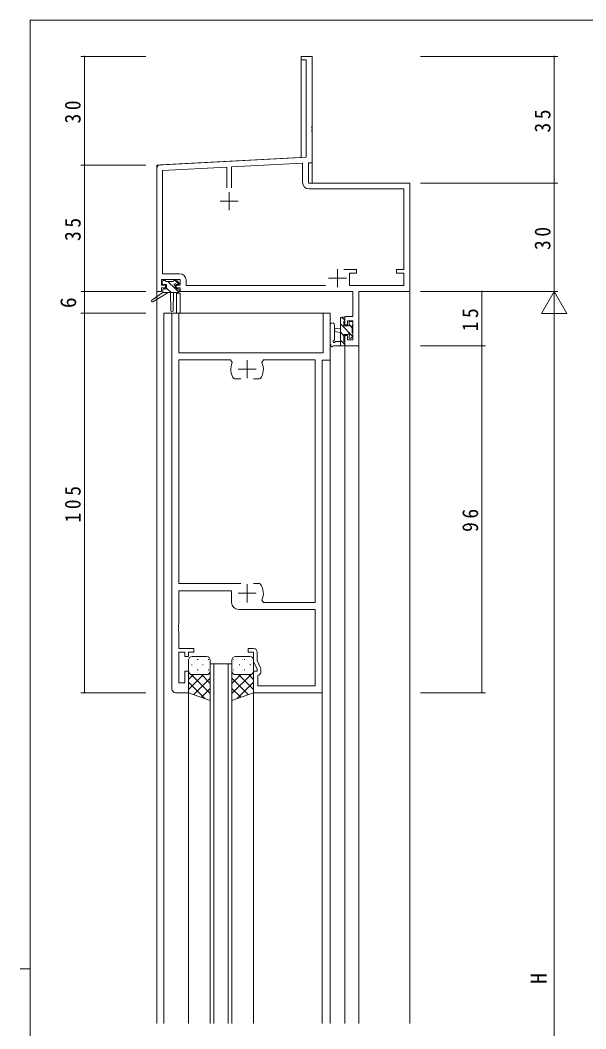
# Model space of a CAD drawing. Units: millimetres on the paper. Extents: x -397 to 397, y -282 to 282.
# Drawn here: x -396.7 to -240.2, y 0.2 to 279.3 of the extents above; entities that cross this region are included whole.
import ezdxf
from ezdxf.enums import TextEntityAlignment as Align

# ---------------------------------------------------------------- set-up
doc = ezdxf.new("R2010")
doc.units = ezdxf.units.MM
for name, color, linetype, lineweight in [('0-1_YKK_ZWAK', 7, 'Continuous', 18), ('0-3_YKK_D', 6, 'Continuous', 18), ('0-4_YKK_11', 7, 'Continuous', 18), ('0-5_YKK_12', 2, 'Continuous', 18), ('0-6_YKK_13', 4, 'Continuous', 18)]:
    doc.layers.add(name, color=color, linetype=linetype, lineweight=lineweight)
doc.styles.add('ＭＳ ゴシック', font='')
doc.styles.get('ＭＳ ゴシック').set_extended_font_data('MS Gothic')

msp = doc.modelspace()

# ---------------------------------------------------------------- linework, layer by layer
at = {"layer": '0-1_YKK_ZWAK'}
for p, q in [((-393.908, -245.688), (-393.908, 279.312)), ((376.092, 279.312), (-393.908, 279.312)), ((-396.708, 16.812), (-393.908, 16.812))]:
    msp.add_line(p, q, dxfattribs=at)
at = {"layer": '0-3_YKK_D'}
for p, q in [((-361.908, 269.24), (-379.908, 269.24)), ((-378.908, 269.24), (-378.908, 239.24)), ((-285.908, 269.24), (-247.908, 269.24)), ((-248.908, 234.24), (-248.908, 269.24)), ((-361.908, 239.24), (-379.908, 239.24)), ((-361.908, 239.24), (-379.908, 239.24)), ((-378.908, 239.24), (-378.908, 204.24)), ((-285.908, 234.24), (-247.908, 234.24)), ((-285.908, 234.24), (-247.908, 234.24)), ((-248.908, 234.24), (-248.908, 204.24)), ((-361.908, 204.24), (-379.908, 204.24)), ((-361.908, 204.24), (-379.908, 204.24)), ((-378.908, 204.24), (-378.908, 198.24)), ((-285.908, 204.24), (-247.908, 204.24)), ((-285.908, 204.24), (-267.908, 204.24)), ((-285.908, 204.24), (-247.908, 204.24)), ((-268.908, 204.24), (-268.908, 189.24)), ((-248.908, 204.24), (-252.408, 198.178)), ((-248.908, 204.24), (-248.908, 192.115)), ((-248.908, 204.24), (-245.408, 198.178)), ((-361.908, 198.24), (-379.908, 198.24)), ((-361.908, 198.24), (-379.908, 198.24)), ((-378.908, 198.24), (-378.908, 93.24)), ((-252.408, 198.178), (-245.408, 198.178)), ((-248.908, 197.24), (-248.908, -168.76)), ((-285.908, 189.24), (-267.908, 189.24)), ((-285.908, 189.24), (-267.908, 189.24)), ((-268.908, 189.24), (-268.908, 93.24)), ((-361.908, 93.24), (-379.908, 93.24)), ((-285.908, 93.24), (-267.908, 93.24))]:
    msp.add_line(p, q, dxfattribs=at)
for centre, start, end in [((-378.908, 269.24), 90, 270), ((-378.908, 269.24), 270, 90), ((-248.908, 269.24), 90, 270), ((-248.908, 269.24), 270, 90), ((-378.908, 239.24), 90, 270), ((-378.908, 239.24), 90, 270), ((-378.908, 239.24), 270, 90), ((-378.908, 239.24), 270, 90), ((-248.908, 234.24), 90, 270), ((-248.908, 234.24), 90, 270), ((-248.908, 234.24), 270, 90), ((-248.908, 234.24), 270, 90), ((-378.908, 204.24), 90, 270), ((-378.908, 204.24), 90, 270), ((-378.908, 204.24), 270, 90), ((-378.908, 204.24), 270, 90), ((-268.908, 204.24), 90, 270), ((-268.908, 204.24), 270, 90), ((-378.908, 198.24), 90, 270), ((-378.908, 198.24), 90, 270), ((-378.908, 198.24), 270, 90), ((-378.908, 198.24), 270, 90), ((-268.908, 189.24), 90, 270), ((-268.908, 189.24), 90, 270), ((-268.908, 189.24), 270, 90), ((-268.908, 189.24), 270, 90), ((-378.908, 93.24), 90, 270), ((-378.908, 93.24), 270, 90), ((-268.908, 93.24), 90, 270), ((-268.908, 93.24), 270, 90)]:
    msp.add_arc(centre, 0.106, start, end, dxfattribs=at)
at = {"layer": '0-4_YKK_11'}
for p, q in [((-318.908, 269.24), (-315.908, 269.24)), ((-318.908, 268.34), (-318.908, 269.24)), ((-317.538, 268.34), (-318.908, 268.34)), ((-317.538, 241.408), (-317.538, 268.34)), ((-315.908, 269.24), (-315.908, 250.198)), ((-315.908, 250.198), (-316.028, 250.015)), ((-316.028, 250.015), (-316.028, 249.465)), ((-316.028, 249.465), (-315.908, 249.281)), ((-315.908, 249.198), (-316.028, 249.015)), ((-316.028, 249.015), (-316.028, 248.465)), ((-316.028, 248.465), (-315.908, 248.281)), ((-315.908, 249.281), (-315.908, 249.198)), ((-315.908, 248.281), (-315.908, 239.861)), ((-357.961, 239.289), (-317.538, 241.408)), ((-358.908, 204.24), (-358.908, 238.291)), ((-357.278, 237.693), (-339.558, 238.622)), ((-357.278, 209.17), (-357.278, 237.693)), ((-339.558, 238.622), (-339.558, 232.94)), ((-338.258, 238.69), (-318.538, 239.723)), ((-338.258, 232.94), (-338.258, 238.69)), ((-318.538, 239.723), (-318.538, 234.41)), ((-315.908, 239.861), (-316.908, 239.809)), ((-316.908, 239.809), (-316.908, 234.24)), ((-338.908, 231.74), (-338.908, 226.74)), ((-316.908, 234.24), (-288.908, 234.24)), ((-316.738, 232.61), (-290.538, 232.61)), ((-290.538, 232.61), (-290.538, 210.34)), ((-288.908, 234.24), (-288.908, 204.24)), ((-341.408, 229.24), (-336.408, 229.24)), ((-308.908, 210.44), (-308.908, 205.44)), ((-303.608, 210.34), (-307.158, 210.34)), ((-305.608, 209.34), (-303.608, 209.34)), ((-305.608, 205.87), (-305.608, 209.34)), ((-303.608, 209.34), (-303.608, 210.34)), ((-292.608, 210.34), (-292.608, 209.34)), ((-290.538, 210.34), (-292.608, 210.34)), ((-292.608, 209.34), (-290.538, 209.34)), ((-290.538, 209.34), (-290.538, 205.87)), ((-357.608, 207.54), (-357.608, 206.04)), ((-352.408, 207.54), (-357.608, 207.54)), ((-352.578, 209.17), (-357.278, 209.17)), ((-352.408, 206.04), (-352.408, 207.54)), ((-350.778, 205.87), (-350.778, 207.37)), ((-311.408, 207.94), (-306.408, 207.94)), ((-357.608, 204.24), (-358.908, 204.24)), ((-357.608, 206.04), (-356.508, 206.04)), ((-357.608, 205.24), (-357.608, 204.24)), ((-356.508, 205.24), (-357.608, 205.24)), ((-356.508, 206.04), (-356.508, 205.24)), ((-353.508, 206.04), (-352.408, 206.04)), ((-353.508, 205.24), (-353.508, 206.04)), ((-352.408, 205.24), (-353.508, 205.24)), ((-352.408, 204.24), (-352.408, 205.24)), ((-304.638, 204.24), (-352.408, 204.24)), ((-312.259, 205.87), (-350.778, 205.87)), ((-312.259, 205.87), (-350.778, 205.87)), ((-290.538, 205.87), (-305.608, 205.87)), ((-304.638, 197.34), (-304.638, 204.24)), ((-303.008, 204.24), (-303.008, 189.24)), ((-288.908, 204.24), (-303.008, 204.24)), ((-354.708, 198.24), (-352.778, 198.24)), ((-354.708, 94.24), (-354.708, 198.24)), ((-352.778, 198.24), (-352.778, 187.24)), ((-312.838, 198.24), (-310.908, 198.24)), ((-312.838, 187.24), (-312.838, 198.24)), ((-310.908, 198.24), (-310.908, 185.24)), ((-306.908, 197.34), (-304.638, 197.34)), ((-306.908, 195.04), (-306.908, 197.34)), ((-306.108, 196.14), (-306.108, 195.04)), ((-304.638, 196.14), (-306.108, 196.14)), ((-304.638, 190.87), (-304.638, 196.14)), ((-306.108, 195.04), (-306.908, 195.04)), ((-306.908, 192.04), (-306.108, 192.04)), ((-306.908, 189.24), (-306.908, 192.04)), ((-306.108, 192.04), (-306.108, 190.87)), ((-306.108, 190.87), (-304.638, 190.87)), ((-352.778, 187.24), (-312.838, 187.24)), ((-303.008, 189.24), (-306.908, 189.24)), ((-352.778, 185.31), (-338.46, 185.31)), ((-352.778, 123.44), (-352.778, 185.31)), ((-338.46, 185.31), (-338.004, 184.603)), ((-333.908, 180.24), (-333.908, 185.24)), ((-329.812, 184.603), (-329.357, 185.31)), ((-329.357, 185.31), (-315.038, 185.31)), ((-315.038, 185.31), (-315.038, 118.17)), ((-313.108, 185.24), (-313.108, 93.24)), ((-310.908, 185.24), (-313.108, 185.24)), ((-336.408, 182.74), (-331.408, 182.74)), ((-337.601, 180.168), (-337.355, 180.04)), ((-337.355, 180.04), (-335.658, 180.04)), ((-332.158, 180.04), (-330.461, 180.04)), ((-332.158, 180.04), (-330.461, 180.04)), ((-330.461, 180.04), (-330.215, 180.168)), ((-335.658, 123.44), (-352.778, 123.44)), ((-333.908, 118.24), (-333.908, 123.24)), ((-330.461, 123.44), (-332.158, 123.44)), ((-330.215, 123.311), (-330.461, 123.44)), ((-352.778, 121.44), (-352.778, 112.198)), ((-338.208, 121.44), (-352.778, 121.44)), ((-338.208, 118.24), (-338.208, 121.44)), ((-336.408, 120.74), (-331.408, 120.74)), ((-329.357, 118.17), (-329.812, 118.877)), ((-315.038, 118.17), (-329.357, 118.17)), ((-315.038, 116.24), (-336.208, 116.24)), ((-315.038, 95.17), (-315.038, 116.24)), ((-352.778, 112.198), (-352.898, 112.015)), ((-352.898, 112.015), (-352.898, 111.465)), ((-352.898, 111.465), (-352.778, 111.281)), ((-352.778, 111.198), (-352.898, 111.015)), ((-352.898, 111.015), (-352.898, 110.465)), ((-352.898, 110.465), (-352.778, 110.281)), ((-352.778, 111.281), (-352.778, 111.198)), ((-352.778, 110.281), (-352.778, 105.44)), ((-352.778, 105.44), (-348.608, 105.44)), ((-352.778, 104.44), (-352.778, 95.94)), ((-351.108, 104.44), (-352.778, 104.44)), ((-351.108, 103.24), (-351.108, 104.44)), ((-350.108, 104.44), (-350.108, 103.24)), ((-348.608, 104.44), (-350.108, 104.44)), ((-348.608, 105.44), (-348.608, 104.44)), ((-333.608, 105.44), (-332.108, 105.44)), ((-333.608, 104.44), (-333.608, 105.44)), ((-332.108, 104.44), (-333.608, 104.44)), ((-332.108, 101.884), (-332.108, 104.44)), ((-331.108, 104.44), (-331.108, 102.106)), ((-350.108, 103.24), (-351.108, 103.24)), ((-331.108, 99.74), (-332.108, 101.884)), ((-331.108, 102.106), (-330.202, 100.162)), ((-351.108, 99.24), (-350.108, 99.24)), ((-351.108, 95.94), (-351.108, 99.24)), ((-350.108, 99.24), (-350.108, 93.24)), ((-332.108, 99.24), (-331.108, 99.24)), ((-332.108, 93.24), (-332.108, 99.24)), ((-331.108, 99.24), (-331.108, 99.74)), ((-330.608, 98.213), (-330.908, 98.04)), ((-330.908, 98.04), (-330.908, 95.17)), ((-330.108, 99.74), (-330.108, 99.079)), ((-352.778, 95.94), (-351.108, 95.94)), ((-330.908, 95.17), (-315.038, 95.17)), ((-350.108, 93.24), (-353.708, 93.24)), ((-313.108, 93.24), (-332.108, 93.24))]:
    msp.add_line(p, q, dxfattribs=at)
for centre, radius, start, end in [((-357.908, 238.291), 1, 93.00003, 180), ((-316.738, 234.41), 1.8, 180.00001, 269.99999), ((-352.578, 207.37), 1.8, 0.00001, 89.99999), ((-333.908, 182.74), 4.5, 155.54363, 214.84992), ((-333.908, 182.74), 4.5, 325.15008, 24.45637), ((-333.908, 120.74), 4.5, 335.54363, 34.84992), ((-336.208, 118.24), 2, 180.00001, 269.99999), ((-332.108, 104.44), 1, 0.00001, 89.99999), ((-331.108, 99.079), 1, 300, 0.00003), ((-331.108, 99.74), 1, 359.99999, 24.99997), ((-353.708, 94.24), 1, 180.00001, 269.99999)]:
    msp.add_arc(centre, radius, start, end, dxfattribs=at)
at = {"layer": '0-5_YKK_12'}
for p, q in [((-318.908, 269.24), (-315.908, 269.24)), ((-315.908, 269.24), (-315.908, 234.24)), ((-358.908, 239.24), (-358.908, 1.74)), ((-315.908, 234.24), (-288.908, 234.24)), ((-288.908, 234.24), (-288.908, 1.74)), ((-352.408, 203.74), (-353.408, 203.74)), ((-353.408, 203.74), (-353.408, 198.24)), ((-352.408, 203.74), (-352.408, 198.24)), ((-356.908, 198.24), (-356.908, 1.74)), ((-356.908, 198.24), (-310.908, 198.24)), ((-310.908, 198.24), (-310.908, 1.74)), ((-306.908, 189.24), (-303.008, 189.24)), ((-306.908, 189.24), (-306.908, 1.74)), ((-303.008, 189.24), (-303.008, 1.74)), ((-344.108, 101.24), (-338.108, 101.24)), ((-344.108, 1.74), (-344.108, 101.24)), ((-343.108, 101.24), (-343.108, 1.74)), ((-339.108, 1.74), (-339.108, 101.24)), ((-338.108, 101.24), (-338.108, 1.74)), ((-350.108, 93.24), (-350.108, 1.74)), ((-332.108, 93.24), (-332.108, 1.74)), ((-313.108, 93.54), (-313.108, 1.74))]:
    msp.add_line(p, q, dxfattribs=at)
msp.add_lwpolyline([(-318.908, 269.24), (-318.908, 241.336), (-358.908, 239.24)], dxfattribs=at)
at = {"layer": '0-6_YKK_13'}
for p, q in [((-357.408, 206.44), (-357.408, 206.94)), ((-357.108, 207.24), (-356.608, 207.24)), ((-356.408, 207.04), (-354.308, 207.04)), ((-353.808, 205.032), (-355.816, 207.04)), ((-354.108, 207.24), (-353.508, 207.24)), ((-352.778, 206.247), (-353.771, 207.24)), ((-353.296, 207.152), (-352.796, 206.652)), ((-357.208, 203.94), (-360.275, 201.889)), ((-355.708, 203.94), (-359.953, 201.383)), ((-357.166, 206.145), (-357.403, 206.382)), ((-357.208, 204.64), (-357.208, 203.94)), ((-357.206, 203.94), (-357.208, 203.942)), ((-353.008, 203.94), (-357.208, 203.94)), ((-356.208, 206.14), (-357.108, 206.14)), ((-356.908, 204.94), (-356.208, 204.94)), ((-356.208, 204.94), (-356.208, 206.14)), ((-354.961, 203.94), (-356.208, 205.187)), ((-355.108, 203.94), (-355.006, 198.932)), ((-354.306, 203.94), (-354.406, 198.932)), ((-353.808, 205.679), (-353.808, 204.94)), ((-353.808, 204.94), (-353.008, 204.94)), ((-352.8, 204.024), (-353.716, 204.94)), ((-353.008, 206.14), (-353.347, 206.14)), ((-352.708, 204.64), (-352.708, 204.24)), ((-308.108, 189.238), (-308.108, 196.838)), ((-307.808, 197.138), (-307.208, 197.138)), ((-307.748, 197.138), (-306.908, 196.298)), ((-307.108, 196.038), (-307.108, 194.738)), ((-306.908, 196.838), (-306.908, 196.238)), ((-305.708, 194.738), (-305.708, 195.638)), ((-305.408, 195.938), (-304.908, 195.938)), ((-304.608, 195.638), (-304.608, 195.138)), ((-310.908, 194.966), (-310.908, 189.804)), ((-309.708, 194.966), (-309.705, 191.005)), ((-308.108, 194.138), (-309.253, 194.036)), ((-308.108, 192.938), (-309.253, 193.04)), ((-308.108, 195.253), (-304.689, 191.834)), ((-308.108, 193.008), (-307.108, 192.008)), ((-307.108, 194.738), (-305.708, 194.738)), ((-305.708, 195.098), (-304.808, 194.198)), ((-304.808, 194.938), (-304.808, 192.838)), ((-304.608, 192.638), (-304.608, 192.038)), ((-309.289, 190.438), (-308.108, 190.438)), ((-308.108, 190.763), (-306.908, 189.563)), ((-307.108, 192.338), (-307.108, 190.338)), ((-306.169, 192.338), (-307.108, 192.338)), ((-306.908, 190.138), (-306.908, 189.538)), ((-305.708, 191.538), (-305.708, 191.877)), ((-304.696, 191.826), (-305.196, 191.326)), ((-307.208, 189.238), (-309.889, 189.238)), ((-350.108, 99.24), (-350.108, 102.24)), ((-349.105, 100.989), (-349.305, 100.989)), ((-345.108, 103.24), (-349.108, 103.24)), ((-347.49, 102.404), (-347.69, 102.404)), ((-346.075, 100.989), (-346.275, 100.989)), ((-344.522, 102.404), (-344.66, 102.404)), ((-344.108, 99.24), (-344.108, 102.24)), ((-338.108, 99.24), (-338.108, 102.24)), ((-337.695, 102.404), (-337.557, 102.404)), ((-337.108, 103.24), (-333.108, 103.24)), ((-336.142, 100.989), (-335.942, 100.989)), ((-334.727, 102.404), (-334.527, 102.404)), ((-333.112, 100.989), (-332.912, 100.989)), ((-332.108, 99.24), (-332.108, 102.24)), ((-350.108, 93.24), (-350.108, 99.24)), ((-350.108, 98.977), (-350.058, 98.927)), ((-348.779, 98.24), (-350.108, 96.911)), ((-345.951, 98.24), (-350.108, 94.083)), ((-349.421, 98.29), (-344.108, 92.977)), ((-345.108, 98.24), (-349.108, 98.24)), ((-349.108, 98.24), (-345.108, 98.24)), ((-347.49, 99.574), (-347.69, 99.574)), ((-346.543, 98.24), (-344.108, 95.805)), ((-344.508, 99.574), (-344.66, 99.574)), ((-344.526, 99.052), (-344.508, 99.034)), ((-344.108, 91.097), (-344.108, 99.24)), ((-338.108, 91.097), (-338.108, 99.24)), ((-332.795, 98.29), (-338.108, 92.977)), ((-335.674, 98.24), (-338.108, 95.805)), ((-337.708, 99.574), (-337.557, 99.574)), ((-337.69, 99.052), (-337.708, 99.034)), ((-337.108, 98.24), (-333.108, 98.24)), ((-333.108, 98.24), (-337.108, 98.24)), ((-336.265, 98.24), (-332.108, 94.083)), ((-334.727, 99.574), (-334.527, 99.574)), ((-333.437, 98.24), (-332.108, 96.911)), ((-332.108, 98.977), (-332.158, 98.927)), ((-332.108, 93.24), (-332.108, 99.24)), ((-350.108, 96.148), (-345.584, 91.624)), ((-344.108, 97.254), (-348.645, 92.717)), ((-338.108, 97.254), (-333.571, 92.717)), ((-332.108, 96.148), (-336.633, 91.624)), ((-350.108, 93.32), (-349.983, 93.195)), ((-344.108, 91.097), (-350.108, 93.24)), ((-344.108, 94.426), (-346.561, 91.973)), ((-338.108, 94.426), (-335.655, 91.973)), ((-338.108, 91.097), (-332.108, 93.24)), ((-332.108, 93.32), (-332.233, 93.195))]:
    msp.add_line(p, q, dxfattribs=at)
for centre, radius, start, end in [((-357.108, 206.94), 0.3, 90, 180), ((-356.608, 207.04), 0.2, 0, 90), ((-354.108, 207.04), 0.2, 90, 180), ((-353.508, 206.94), 0.3, 45, 90), ((-353.008, 206.44), 0.3, 270, 45), ((-357.108, 206.44), 0.3, 180, 270), ((-356.908, 204.64), 0.3, 90, 180), ((-353.808, 206.14), 0.25, 33.05573, 236.94427), ((-354.108, 205.679), 0.3, 0, 56.94427), ((-353.347, 206.44), 0.3, 213.05573, 270), ((-353.008, 204.64), 0.3, 0, 90), ((-353.008, 204.24), 0.3, 270, 0), ((-360.108, 201.64), 0.3, 123.76905, 301.06147), ((-354.706, 198.938), 0.3, 181.16963, 358.85539), ((-310.308, 194.966), 0.6, 0.04023, 180.04023), ((-307.808, 196.838), 0.3, 90, 180), ((-307.208, 196.838), 0.3, 0, 90), ((-307.108, 196.238), 0.2, 270, 0), ((-305.408, 195.638), 0.3, 90, 180), ((-304.908, 195.638), 0.3, 0, 90), ((-309.208, 193.538), 0.5, 95.09207, 264.90793), ((-305.708, 192.338), 0.25, 303.05573, 146.94427), ((-304.808, 195.138), 0.2, 270, 0), ((-304.808, 192.638), 0.2, 0, 90), ((-310.608, 189.804), 0.3, 180, 229.47122), ((-309.808, 190.438), 0.3, 109.18976, 330), ((-310.005, 191.005), 0.3, 289.18976, 0.04023), ((-309.289, 190.138), 0.3, 90, 150), ((-307.108, 190.138), 0.2, 360, 90), ((-306.169, 192.638), 0.3, 270, 326.94427), ((-305.408, 191.877), 0.3, 123.05573, 180), ((-305.408, 191.538), 0.3, 180, 315), ((-304.908, 192.038), 0.3, 315, 0), ((-310.998, 189.348), 0.3, 349.47122, 49.47122), ((-310.408, 189.238), 0.3, 169.47122, 330), ((-309.889, 188.938), 0.3, 90, 150), ((-307.208, 189.538), 0.3, 270, 0), ((-349.108, 102.24), 1, 90, 180), ((-345.108, 102.24), 1, 0, 90), ((-337.108, 102.24), 1, 90, 180), ((-333.108, 102.24), 1, 0, 90), ((-349.108, 99.24), 1, 180, 270), ((-349.108, 99.24), 1, 180.0001, 270), ((-345.108, 99.24), 1, 270, 0), ((-337.108, 99.24), 1, 180, 270), ((-333.108, 99.24), 1, 270, 0), ((-333.108, 99.24), 1, 270, 359.9999)]:
    msp.add_arc(centre, radius, start, end, dxfattribs=at)

# ---------------------------------------------------------------- texts
at = {"layer": '0-3_YKK_D', "color": 7, "style": 'ＭＳ ゴシック'}
for s, p in [('6', (-379.908, 199.64)), ('H', (-249.708, 12.64))]:
    msp.add_text(s, height=4.399, rotation=90, dxfattribs=at).set_placement(p, align=Align.BOTTOM_LEFT)
at = {"layer": '0-3_YKK_D', "color": 7, "char_height": 4.399, "attachment_point": 7, "rotation": 90, "style": 'ＭＳ ゴシック'}
for s, insert in [('\\T1.37;\\W0.9;30', (-379.908, 250.72)), ('\\T1.37;\\W0.9;35', (-249.908, 248.22)), ('\\T1.37;\\W0.9;35', (-379.908, 218.22)), ('\\T1.37;\\W0.9;30', (-249.908, 215.72)), ('\\T1.37;\\W0.9;15', (-269.908, 193.22)), ('\\T1.38;\\W0.9;105', (-379.908, 140.3)), ('\\T1.37;\\W0.9;96', (-269.908, 137.72))]:
    msp.add_mtext(s, dxfattribs=dict(at, insert=insert))

doc.saveas('drawing.dxf')
